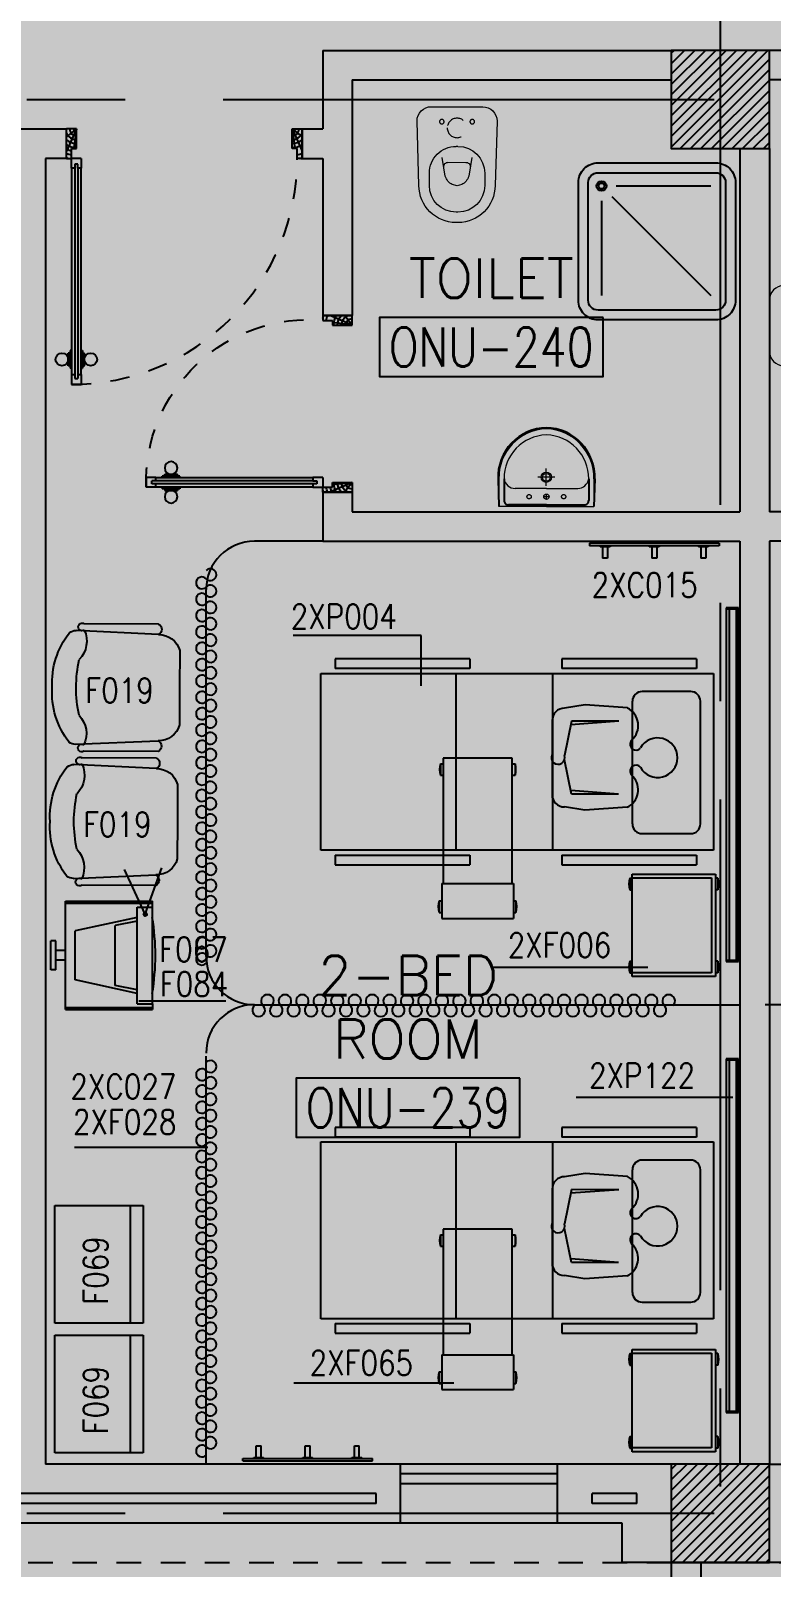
# Model space of a CAD drawing. Extents: x 88852.7 to 88945.7, y 39921.6 to 40001.1.
# Drawn here: x 88864.46 to 88868.23, y 39928.2 to 39936.03 of the extents above; entities that cross this region are included whole.
import ezdxf
from ezdxf.enums import TextEntityAlignment as Align

# ---------------------------------------------------------------- set-up
doc = ezdxf.new("R2010")
doc.units = 0
doc.header["$MEASUREMENT"] = 0
for name, pattern in [('CENTERX2', [4, 2.5, -0.5, 0.5, -0.5]), ('DASHED', [0.75, 0.5, -0.25]), ('HIDDEN', [0.375, 0.25, -0.125]), ('HIDDEN2', [0.1875, 0.125, -0.0625])]:
    doc.linetypes.add(name, pattern=pattern)
doc.layers.get('0').update_dxf_attribs({"linetype": 'CONTINUOUS'})
for name, color, linetype in [('A-TEXT', 7, 'CONTINUOUS'), ('AXES', 11, 'CENTERX2'), ('COL', 2, 'CONTINUOUS'), ('DOOR', 7, 'CONTINUOUS'), ('FIX', 3, 'CONTINUOUS'), ('HAT', 8, 'CONTINUOUS'), ('HIDDEN', 9, 'HIDDEN2'), ('INSUL', 4, 'CONTINUOUS'), ('MEDICAL', 4, 'CONTINUOUS'), ('NON-MEDICAL', 4, 'CONTINUOUS'), ('RM-BOX', 4, 'CONTINUOUS'), ('RM-NAME', 2, 'CONTINUOUS'), ('RM-NO', 2, 'CONTINUOUS'), ('WALL', 4, 'CONTINUOUS'), ('WIN', 3, 'CONTINUOUS')]:
    doc.layers.add(name, color=color, linetype=linetype)
doc.styles.add('ROMANS', font='ROMANS.shx', dxfattribs={"width": 0.6})
doc.dimstyles.new('DIM-OUT', dxfattribs={"dimscale": 0, "dimtxt": 0.24, "dimasz": 0.08, "dimexe": 0.02, "dimexo": 0.02, "dimgap": 0.05, "dimtad": 1, "dimdec": 0, "dimlfac": 1000, "dimzin": 0, "dimdsep": 46, "dimtxsty": 'ROMANS', "dimblk1": 'ARCHTICK', "dimblk2": 'ARCHTICK', "dimsah": 1, "dimcen": 0.01, "dimdle": 0.08, "dimclrd": 4, "dimclre": 4, "dimclrt": 2, "dimadec": 0, "dimazin": 0, "dimtp": 2, "dimtm": 2, "dimtfac": 0.114286, "dimtdec": 0, "dimtix": 1, "dimtmove": 2, "dimatfit": 3, "dimldrblk": 'ARCHTICK', "dimfxl": 0, "dimtolj": 1, "dimtzin": 0, "dimarcsym": 0})

# ---------------------------------------------------------------- blocks, each defined once
blk = doc.blocks.new('DOOR100')
at = {"layer": 'DOOR', "color": 0, "linetype": 'ByBlock'}
for p, q in [((-76.1, 1251.1), (-76.1, 1301.1)), ((-76.1, 1301.1), (-26.1, 1301.1)), ((-26.1, 1301.1), (-76.1, 1301.1)), ((-59.1, 1251.1), (-59.1, 1271.1)), ((-43.1, 1271.1), (-59.1, 1271.1)), ((-43.1, 1251.1), (-43.1, 1271.1)), ((-26.1, 1251.1), (-26.1, 1301.1)), ((-92.3, 1206.1), (-92.3, 1141.3)), ((-83.3, 1206.1), (-92.3, 1206.1)), ((-83.3, 1128.7), (-83.3, 1218.7)), ((-76.1, 1218.7), (-83.3, 1218.7)), ((-83.3, 1206.1), (-83.3, 1141.3)), ((-59.1, 1251.1), (-76.1, 1251.1)), ((-26.1, 1251.1), (-43.1, 1251.1)), ((-26.1, 1218.7), (-18.9, 1218.7)), ((-18.9, 1128.7), (-18.9, 1218.7)), ((-18.9, 1206.1), (-18.9, 1141.3)), ((-18.9, 1206.1), (-9.9, 1206.1)), ((-9.9, 1206.1), (-9.9, 1141.3)), ((-83.3, 1141.3), (-92.3, 1141.3)), ((-76.1, 1128.7), (-83.3, 1128.7)), ((-26.1, 1128.7), (-18.9, 1128.7)), ((-18.9, 1141.3), (-9.9, 1141.3)), ((-76.1, 200), (-59.1, 200)), ((-76.1, 150), (-76.1, 200)), ((-59.1, 200), (-59.1, 180)), ((-59.1, 180), (-43.1, 180)), ((-43.1, 200), (-26.1, 200)), ((-43.1, 180), (-43.1, 200)), ((-26.1, 200), (-26.1, 150)), ((-1201.1, 0), (-1201.1, 150)), ((-1201.1, 150), (-1176.1, 150)), ((-1201.1, 150), (-1201.1, 0)), ((-1176.1, 150), (-1176.1, 100)), ((-1176.1, 100), (-1151.1, 100)), ((-1151.1, 100), (-1151.1, 0)), ((-76.1, 150), (-26.1, 150)), ((-51.1, 100), (-51.1, 0)), ((-26.1, 100), (-51.1, 100)), ((-1.1, 150), (-26.1, 150)), ((-26.1, 150), (-26.1, 100)), ((-1.1, 150), (-1.1, 0)), ((-1151.1, 0), (-1201.1, 0)), ((-51.1, 0), (-1.1, 0))]:
    blk.add_line(p, q, dxfattribs=at)
at = {"layer": 'DOOR', "linetype": 'ByBlock'}
for p, q in [((-76.1, 1251.1), (-76.1, 200)), ((-59.1, 200), (-59.1, 1251.1)), ((-43.1, 200), (-43.1, 1251.1)), ((-26.1, 200), (-26.1, 1251.1))]:
    blk.add_line(p, q, dxfattribs=at)
at = {"layer": 'DOOR', "color": 9, "linetype": 'ByBlock'}
for p, q in [((-1151.1, 0), (-1201.1, 113.7)), ((-1151.1, 0), (-1164.4, 100)), ((-51.1, 0), (-1.1, 113.7)), ((-51.1, 0), (-37.7, 100)), ((-1151.1, 0), (-1201.1, 40.1)), ((-51.1, 0), (-1.1, 40.1))]:
    blk.add_line(p, q, dxfattribs=at)
at = {"layer": 'DOOR', "color": 0, "linetype": 'ByBlock'}
for centre in [(-124.6, 1173.7), (22.5, 1173.7)]:
    blk.add_circle(centre, 32.4, dxfattribs=at)
at = {"layer": 'DOOR', "linetype": 'HIDDEN', "ltscale": 0.5}
blk.add_arc((-26.8, 151.9), 1149.2, 89.96096, 180.09315, dxfattribs=at)
at = {"layer": 'DOOR', "color": 9, "linetype": 'ByBlock'}
for centre, radius, start, end in [((-1151.1, 0), 154.4, 103.71423, 108.89471), ((-1151.1, 0), 134.4, 100.71998, 111.84015), ((-1151.1, 0), 94.4, 90, 121.98181), ((-51.1, 0), 94.4, 58.01819, 90), ((-51.1, 0), 134.4, 68.15985, 79.28002), ((-51.1, 0), 114.4, 64.08384, 77.37743), ((-51.1, 0), 154.4, 71.10529, 76.28577), ((-1151.1, 0), 74.4, 90, 132.22357), ((-1151.1, 0), 54.4, 90, 156.79262), ((-1151.1, 0), 34.4, 90, 180), ((-1151.1, 0), 14.4, 90, 180), ((-51.1, 0), 74.4, 47.77643, 90), ((-51.1, 0), 54.4, 23.20738, 90), ((-51.1, 0), 34.4, 0, 90), ((-51.1, 0), 14.4, 0, 90)]:
    blk.add_arc(centre, radius, start, end, dxfattribs=at)
blk = doc.blocks.new('SHR1')
at = {"layer": 'FIX'}
for p, q in [((-195.7, 195.7), (-700, 700)), ((-142.7, 217.7), (-142.7, 700)), ((-217.7, 142.7), (-700, 142.7))]:
    blk.add_line(p, q, dxfattribs=at)
for points in [[(-825, 125), (-825, 725, -0.414214), (-725, 825), (-125, 825, -0.414214), (-25, 725), (-25, 125, -0.414214), (-125, 25), (-725, 25, -0.414214)], [(-775, 125), (-775, 725, -0.414214), (-725, 775), (-125, 775, -0.414214), (-75, 725), (-75, 125, -0.414214), (-125, 75), (-725, 75, -0.414214)]]:
    blk.add_lwpolyline(points, format="xyb", close=True, dxfattribs=at)
for radius in [25, 15]:
    blk.add_circle((-142.7, 142.7), radius, dxfattribs=at)
blk = doc.blocks.new('WC1')
at = {"layer": 'FIX', "lineweight": 20}
for p, q in [((-210, 203.8), (-538, 193.8)), ((-475, 140.8), (-538, 140.8)), ((-137, 0), (-137, 130.8)), ((-727, 4.8), (-727, -4.8)), ((-674, 4.8), (-674, -4.8)), ((-533.7, 24.2), (-539.5, 0)), ((-539.5, 0), (-533.7, -24.2)), ((-394.8, 75.7), (-490.4, 60.1)), ((-339, 4.8), (-339, -4.8)), ((-137, -130.8), (-137, 0)), ((-490.4, -60.1), (-394.8, -75.7)), ((-538, -140.8), (-475, -140.8)), ((-538, -193.8), (-210, -203.8)), ((-213.2, -203.8), (-210, -203.8))]:
    blk.add_line(p, q, dxfattribs=at)
at = {"layer": 'FIX', "linetype": 'Continuous', "lineweight": 20}
blk.add_line((-420.1, -47.3), (-420.4, 44.6), dxfattribs=at)
at = {"layer": 'FIX', "linetype": 'HIDDEN', "lineweight": 20, "ltscale": 0.05}
for centre in [(-213.2, 77.5), (-213.2, -77.5)]:
    blk.add_circle(centre, 11.6, dxfattribs=at)
at = {"layer": 'FIX', "linetype": 'HIDDEN2', "lineweight": 20, "ltscale": 0.3}
blk.add_circle((-245, 0), 49.8, dxfattribs=at)
at = {"layer": 'FIX', "lineweight": 20}
for centre, radius, start, end in [((-538, 4.8), 189, 90, 180), ((-210, 130.8), 73, 360, 90), ((-538, 4.8), 136, 90, 180), ((-475, 4.8), 136, 360, 90), ((-473, -6.9), 68.2, 128.92417, 152.84682), ((-464.4, -17.6), 82, 108.49595, 128.92417), ((-538, -4.8), 189, 180, 270), ((-538, -4.8), 136, 180, 270), ((-473, 6.9), 68.2, 207.15318, 231.07583), ((-464.4, 17.6), 82, 231.07583, 251.50405), ((-475, -4.8), 136, 270, 0), ((-210, -130.8), 73, 270, 0)]:
    blk.add_arc(centre, radius, start, end, dxfattribs=at)
at = {"layer": 'FIX', "linetype": 'Continuous', "lineweight": 20}
for centre, start, end in [((-442.7, 45.5), 357.66621, 91.61215), ((-442.4, -45.6), 268.38785, 2.33379)]:
    blk.add_arc(centre, 22.3, start, end, dxfattribs=at)
blk = doc.blocks.new('LAV1')
at = {"layer": 'FIX', "linetype": 'DASHED', "lineweight": 20, "ltscale": 0.05}
for p, q in [((-0.5, 170), (-0.5, 270)), ((-0.5, 170), (-0.5, 270)), ((49.5, 220), (-50.5, 220))]:
    blk.add_line(p, q, dxfattribs=at)
at = {"layer": 'FIX', "linetype": 'ByBlock', "ltscale": 0.3}
for p, q in [((-280, 210), (-275, 50)), ((-245, 210), (-245, 85)), ((245, 210), (245, 85)), ((280, 210), (275, 50)), ((0, 60), (-220.2, 60)), ((0, 60), (220.2, 60))]:
    blk.add_line(p, q, dxfattribs=at)
at = {"layer": 'FIX', "linetype": 'Continuous', "lineweight": 20}
for p, q in [((-275, 210), (-275, 50)), ((275, 210), (275, 50)), ((0, 155), (-181.4, 155)), ((0, 155), (181.4, 155)), ((0, 50), (-275, 50)), ((0, 50), (-252.5, 50)), ((0, 50), (275, 50)), ((0, 50), (252.5, 50))]:
    blk.add_line(p, q, dxfattribs=at)
at = {"layer": 'FIX', "lineweight": 20}
for p, q in [((15.6, 107.5), (-15.5, 107.5)), ((0, 92), (0, 123))]:
    blk.add_line(p, q, dxfattribs=at)
for centre, radius in [((-0.5, 220), 29.5), ((-0.5, 220), 22.5), ((0, 107.5), 15.5)]:
    blk.add_circle(centre, radius, dxfattribs=at)
at = {"layer": 'FIX', "linetype": 'HIDDEN', "lineweight": 20, "ltscale": 0.05}
for centre in [(-100, 107.5), (100, 107.5)]:
    blk.add_circle(centre, 12.4, dxfattribs=at)
at = {"layer": 'FIX', "linetype": 'ByBlock', "ltscale": 0.3}
for centre, radius, start, end in [((6.9, 220), 287, 91.37765, 182.00641), ((-6.9, 220), 287, 357.99359, 88.62235), ((-220.1, 84.9), 24.9, 179.70214, 269.94861), ((220.1, 84.9), 24.9, 270.05139, 0.29786)]:
    blk.add_arc(centre, radius, start, end, dxfattribs=at)
at = {"layer": 'FIX', "linetype": 'Continuous', "lineweight": 20}
for centre, radius, start, end in [((8.4, 216.7), 283.4, 91.6988, 181.35097), ((7.6, 212.5), 252.7, 91.73281, 180.48842), ((-8.4, 216.7), 283.4, 358.64903, 88.3012), ((-7.6, 212.5), 252.7, 359.51158, 88.26719), ((-179.2, 221.8), 66.9, 190.20056, 268.07863), ((179.2, 221.8), 66.9, 271.92137, 349.79944)]:
    blk.add_arc(centre, radius, start, end, dxfattribs=at)
blk = doc.blocks.new('RM1')
at = {"layer": 'RM-BOX'}
blk.add_lwpolyline([(569.9, -200), (-569.9, -200), (-569.9, -500), (569.9, -500)], close=True, dxfattribs=at)
at = {"layer": 'RM-NAME', "style": 'ROMANS'}
for tag, p in [('ROOMNAME1', (0, 323.8)), ('ROOMNAME2', (0, 0))]:
    blk.add_attdef(tag, text='', height=200, dxfattribs=at).set_placement(p, align=Align.MIDDLE)
at = {"layer": 'RM-NO', "style": 'ROMANS', "width": 0.8}
blk.add_attdef('ROOMNO', text='', height=200, dxfattribs=at).set_placement((0, -350), align=Align.MIDDLE)
blk = doc.blocks.new('DOOR90')
at = {"layer": 'DOOR', "linetype": 'ByBlock'}
for p, q in [((0, 0), (-150, 0)), ((-200, -25), (-1000, -25)), ((-200, -42), (-1000, -42)), ((-200, -58), (-1000, -58)), ((-1000, -75), (-200, -75))]:
    blk.add_line(p, q, dxfattribs=at)
at = {"layer": 'DOOR', "color": 0, "linetype": 'ByBlock'}
for p, q in [((-150, 0), (-150, -25)), ((-150, 0), (0, 0)), ((0, -50), (0, 0)), ((-1050, -25), (-1050, -75)), ((-1050, -75), (-1050, -25)), ((-1000, -25), (-1050, -25)), ((-1000, -75), (-1050, -75)), ((-1020, -42), (-1020, -58)), ((-1000, -42), (-1020, -42)), ((-1000, -58), (-1020, -58)), ((-1000, -25), (-1000, -42)), ((-1000, -58), (-1000, -75)), ((-967.6, -25), (-967.6, -17.8)), ((-877.6, -17.8), (-967.6, -17.8)), ((-967.6, -75), (-967.6, -82.2)), ((-955, -17.8), (-955, -8.8)), ((-955, -8.8), (-890.2, -8.8)), ((-955, -17.8), (-890.2, -17.8)), ((-890.2, -17.8), (-890.2, -8.8)), ((-877.6, -25), (-877.6, -17.8)), ((-877.6, -75), (-877.6, -82.2)), ((-200, -42), (-200, -25)), ((-200, -25), (-150, -25)), ((-180, -42), (-200, -42)), ((-200, -75), (-200, -58)), ((-200, -58), (-180, -58)), ((-150, -75), (-200, -75)), ((-180, -58), (-180, -42)), ((-150, -75), (-150, -25)), ((-150, -25), (-100, -25)), ((-100, -25), (-100, -50)), ((-100, -50), (0, -50)), ((-877.6, -82.2), (-967.6, -82.2)), ((-955, -82.2), (-955, -91.2)), ((-955, -82.2), (-890.2, -82.2)), ((-955, -91.2), (-890.2, -91.2)), ((-890.2, -82.2), (-890.2, -91.2)), ((-100, -850), (0, -850)), ((-100, -875), (-100, -850)), ((0, -850), (0, -900)), ((-150, -900), (-150, -875)), ((-150, -875), (-100, -875)), ((0, -900), (-150, -900)), ((-150, -900), (0, -900))]:
    blk.add_line(p, q, dxfattribs=at)
at = {"layer": 'DOOR', "color": 9, "linetype": 'ByBlock'}
for p, q in [((0, -50), (-113.7, 0)), ((0, -50), (-40.1, 0)), ((0, -50), (-100, -36.6)), ((0, -850), (-113.7, -900)), ((0, -850), (-100, -863.4)), ((0, -850), (-40.1, -900))]:
    blk.add_line(p, q, dxfattribs=at)
at = {"layer": 'DOOR', "color": 0, "linetype": 'ByBlock'}
for centre in [(-922.6, 23.5), (-922.6, -123.5)]:
    blk.add_circle(centre, 32.4, dxfattribs=at)
at = {"layer": 'DOOR', "color": 9, "linetype": 'ByBlock'}
for centre, radius, start, end in [((0, -50), 74.4, 137.77643, 180), ((0, -50), 54.4, 113.20738, 180), ((0, -50), 154.4, 161.10529, 166.28577), ((0, -50), 134.4, 158.15985, 169.28002), ((0, -50), 114.4, 154.08384, 167.37743), ((0, -50), 94.4, 148.01819, 180), ((0, -50), 34.4, 90, 180), ((0, -50), 14.4, 90, 180), ((0, -850), 94.4, 180, 211.98181), ((0, -850), 74.4, 180, 222.22357), ((0, -850), 54.4, 180, 246.79262), ((0, -850), 34.4, 180, 270), ((0, -850), 14.4, 180, 270), ((0, -850), 154.4, 193.71423, 198.89471), ((0, -850), 134.4, 190.71998, 201.84015)]:
    blk.add_arc(centre, radius, start, end, dxfattribs=at)
at = {"layer": 'DOOR', "linetype": 'HIDDEN', "ltscale": 0.5}
blk.add_arc((-222.2, -50), 828.2, 178.27012, 275.00304, dxfattribs=at)
blk = doc.blocks.new('COL50')
at = {"layer": 'COL'}
blk.add_lwpolyline([(-250, 250), (-250, -250), (250, -250), (250, 250)], close=True, dxfattribs=at)
blk = doc.blocks.new('*X548')
at = {"color": 0}
for p, q in [((73379.2, 125457.6), (73871.3, 125949.7)), ((73379.2, 125510.7), (73818.3, 125949.7)), ((73379.2, 125563.7), (73765.3, 125949.7)), ((73379.2, 125616.7), (73712.2, 125949.7)), ((73379.2, 125669.8), (73659.2, 125949.7)), ((73379.2, 125722.8), (73606.2, 125949.7)), ((73379.2, 125775.8), (73553.1, 125949.7)), ((73379.2, 125828.9), (73500.1, 125949.7)), ((73379.2, 125881.9), (73447.1, 125949.7)), ((73379.2, 125934.9), (73394, 125949.7)), ((73424.4, 125449.7), (73879.2, 125904.6)), ((73477.4, 125449.7), (73879.2, 125851.6)), ((73530.4, 125449.7), (73879.2, 125798.5)), ((73583.5, 125449.7), (73879.2, 125745.5)), ((73636.5, 125449.7), (73879.2, 125692.5)), ((73689.5, 125449.7), (73879.2, 125639.4)), ((73742.6, 125449.7), (73879.2, 125586.4)), ((73795.6, 125449.7), (73879.2, 125533.4)), ((73848.6, 125449.7), (73879.2, 125480.3))]:
    blk.add_line(p, q, dxfattribs=at)
blk = doc.blocks.new('*X549')
at = {"color": 0}
for p, q in [((73379.2, 118298.2), (73830.8, 118749.7)), ((73379.2, 118351.2), (73777.7, 118749.7)), ((73379.2, 118404.2), (73724.7, 118749.7)), ((73379.2, 118457.3), (73671.7, 118749.7)), ((73379.2, 118510.3), (73618.6, 118749.7)), ((73379.2, 118563.3), (73565.6, 118749.7)), ((73379.2, 118616.4), (73512.6, 118749.7)), ((73379.2, 118669.4), (73459.5, 118749.7)), ((73379.2, 118722.4), (73406.5, 118749.7)), ((73383.8, 118249.7), (73879.2, 118745.1)), ((73436.8, 118249.7), (73879.2, 118692.1)), ((73489.9, 118249.7), (73879.2, 118639.1)), ((73542.9, 118249.7), (73879.2, 118586)), ((73595.9, 118249.7), (73879.2, 118533)), ((73649, 118249.7), (73879.2, 118480)), ((73702, 118249.7), (73879.2, 118426.9)), ((73755, 118249.7), (73879.2, 118373.9)), ((73808.1, 118249.7), (73879.2, 118320.9)), ((73861.1, 118249.7), (73879.2, 118267.9))]:
    blk.add_line(p, q, dxfattribs=at)

msp = doc.modelspace()

# ---------------------------------------------------------------- linework, layer by layer
at = {"layer": 'AXES'}
for p, q in [((88867.9703, 39921.6153), (88867.9703, 40000.4279)), ((88853.4386, 39935.6796), (88876.9703, 39935.6796)), ((88853.4386, 39928.4796), (88876.9703, 39928.4796))]:
    msp.add_line(p, q, dxfattribs=at)
at = {"layer": 'HIDDEN'}
msp.add_line((88861.0703, 39928.2296), (88892.8703, 39928.2296), dxfattribs=at)
at = {"layer": 'INSUL'}
for p, q in [((88866.2168, 39928.5796), (88862.5414, 39928.5796)), ((88866.2168, 39928.5296), (88866.2168, 39928.5796)), ((88867.5448, 39928.5796), (88867.3168, 39928.5796)), ((88867.3168, 39928.5296), (88867.3168, 39928.5796)), ((88867.5448, 39928.5296), (88867.5448, 39928.5796)), ((88866.2168, 39928.5296), (88862.5414, 39928.5296)), ((88867.5448, 39928.5296), (88867.3168, 39928.5296))]:
    msp.add_line(p, q, dxfattribs=at)
at = {"layer": 'MEDICAL'}
for p, q in [((88865.9453, 39933.4296), (88865.5972, 39933.4296)), ((88865.3511, 39931.3156), (88865.3511, 39933.1835)), ((88868.0006, 39933.0906), (88868.0006, 39931.2902)), ((88868.0636, 39933.0906), (88868.0006, 39933.0906)), ((88868.0636, 39931.2902), (88868.0636, 39933.0906)), ((88868.0636, 39933.0844), (88868.0006, 39933.0844)), ((88868.0152, 39933.0844), (88868.0152, 39931.2964)), ((88868.0521, 39931.2964), (88868.0521, 39933.0844)), ((88866.6936, 39932.8309), (88866.0078, 39932.8309)), ((88866.0078, 39932.8309), (88866.0078, 39932.7817)), ((88866.6936, 39932.7817), (88866.0078, 39932.7817)), ((88866.6936, 39932.8309), (88866.6936, 39932.7817)), ((88867.8494, 39932.8309), (88867.1636, 39932.8309)), ((88867.1636, 39932.8309), (88867.1636, 39932.7817)), ((88867.8494, 39932.7817), (88867.1636, 39932.7817)), ((88867.8494, 39932.8309), (88867.8494, 39932.7817)), ((88865.9354, 39931.8567), (88865.9354, 39932.7567)), ((88865.9354, 39932.7567), (88867.9354, 39932.7567)), ((88866.6228, 39932.7567), (88866.6228, 39931.8567)), ((88867.1149, 39932.7567), (88867.1149, 39931.8567)), ((88867.9354, 39932.7567), (88867.9354, 39931.8567)), ((88867.8192, 39932.6644), (88867.5718, 39932.6644)), ((88867.5226, 39931.9898), (88867.5226, 39932.6151)), ((88867.8684, 39931.9898), (88867.8684, 39932.6151)), ((88866.5582, 39932.3257), (88866.5582, 39931.6859)), ((88866.91, 39932.3257), (88866.5582, 39932.3257)), ((88866.91, 39931.6859), (88866.91, 39932.3257)), ((88866.5453, 39932.2969), (88866.5582, 39932.2969)), ((88866.5453, 39932.2969), (88866.5453, 39932.2378)), ((88866.5453, 39932.2378), (88866.5582, 39932.2378)), ((88866.91, 39932.2969), (88866.9244, 39932.2969)), ((88866.91, 39932.2378), (88866.9244, 39932.2378)), ((88866.9244, 39932.2969), (88866.9244, 39932.2378)), ((88867.5718, 39931.9406), (88867.8192, 39931.9406)), ((88867.9354, 39931.8567), (88865.9354, 39931.8567)), ((88865.0409, 39931.5299), (88864.9361, 39931.7586)), ((88865.0409, 39931.5299), (88865.1257, 39931.7667)), ((88866.0078, 39931.8317), (88866.0078, 39931.7825)), ((88866.0078, 39931.8317), (88866.6936, 39931.8317)), ((88866.0078, 39931.7825), (88866.6936, 39931.7825)), ((88866.6936, 39931.8317), (88866.6936, 39931.7825)), ((88867.1636, 39931.8317), (88867.1636, 39931.7825)), ((88867.1636, 39931.8317), (88867.8494, 39931.8317)), ((88867.1636, 39931.7825), (88867.8494, 39931.7825)), ((88867.8494, 39931.8317), (88867.8494, 39931.7825)), ((88866.552, 39931.6859), (88866.552, 39931.5088)), ((88866.552, 39931.6859), (88866.9162, 39931.6859)), ((88866.9162, 39931.6859), (88866.9162, 39931.5088)), ((88867.5098, 39931.7134), (88867.5098, 39931.6544)), ((88867.5098, 39931.7134), (88867.5219, 39931.7134)), ((88867.5219, 39931.7345), (88867.9452, 39931.7345)), ((88867.5219, 39931.2128), (88867.5219, 39931.7345)), ((88867.5219, 39931.7148), (88867.9255, 39931.7148)), ((88867.9255, 39931.7148), (88867.9255, 39931.2325)), ((88867.9452, 39931.7345), (88867.9452, 39931.2128)), ((88867.9573, 39931.7134), (88867.9452, 39931.7134)), ((88867.9573, 39931.7134), (88867.9573, 39931.6544)), ((88867.5098, 39931.6544), (88867.5219, 39931.6544)), ((88867.9573, 39931.6544), (88867.9452, 39931.6544)), ((88864.6342, 39931.0448), (88864.6342, 39931.596)), ((88864.6342, 39931.596), (88865.0772, 39931.596)), ((88864.6342, 39931.5861), (88865.0772, 39931.5861)), ((88864.9998, 39931.5665), (88865.0772, 39931.5665)), ((88864.9998, 39931.0743), (88864.9998, 39931.5665)), ((88865.0772, 39931.5665), (88865.0772, 39931.596)), ((88865.0772, 39931.0743), (88865.0772, 39931.5665)), ((88866.5378, 39931.5988), (88866.552, 39931.5988)), ((88866.5378, 39931.5988), (88866.5378, 39931.5398)), ((88866.5378, 39931.5398), (88866.552, 39931.5398)), ((88866.9162, 39931.5988), (88866.9281, 39931.5988)), ((88866.9162, 39931.5398), (88866.9281, 39931.5398)), ((88866.9281, 39931.5988), (88866.9281, 39931.5398)), ((88864.9998, 39931.5138), (88864.6835, 39931.4452)), ((88864.9998, 39931.4951), (88864.8873, 39931.4731)), ((88864.8873, 39931.1677), (88864.8873, 39931.4731)), ((88866.552, 39931.5088), (88866.9162, 39931.5088)), ((88864.5606, 39931.2466), (88864.5606, 39931.3942)), ((88864.585, 39931.3942), (88864.5606, 39931.3942)), ((88864.585, 39931.2466), (88864.585, 39931.3942)), ((88864.6835, 39931.1956), (88864.6835, 39931.4452)), ((88864.6342, 39931.345), (88864.585, 39931.345)), ((88864.6342, 39931.2958), (88864.585, 39931.2958)), ((88867.5098, 39931.2907), (88867.5098, 39931.2316)), ((88867.5098, 39931.2907), (88867.5219, 39931.2907)), ((88867.9573, 39931.2907), (88867.9452, 39931.2907)), ((88867.9573, 39931.2907), (88867.9573, 39931.2316)), ((88868.0006, 39931.2964), (88868.0636, 39931.2964)), ((88868.0006, 39931.2902), (88868.0636, 39931.2902)), ((88864.585, 39931.2466), (88864.5606, 39931.2466)), ((88867.5098, 39931.2316), (88867.5219, 39931.2316)), ((88867.9255, 39931.2325), (88867.5219, 39931.2325)), ((88867.9452, 39931.2128), (88867.5219, 39931.2128)), ((88867.9573, 39931.2316), (88867.9452, 39931.2316)), ((88864.9998, 39931.127), (88864.6835, 39931.1956)), ((88864.9998, 39931.1457), (88864.8873, 39931.1677)), ((88864.6342, 39931.0546), (88865.0772, 39931.0546)), ((88864.9998, 39931.0743), (88865.0772, 39931.0743)), ((88865.0772, 39931.0743), (88865.0772, 39931.0448)), ((88865.5972, 39931.0695), (88868.0703, 39931.0695)), ((88870.4727, 39931.0696), (88868.1992, 39931.0696)), ((88864.6342, 39931.0448), (88865.0772, 39931.0448)), ((88865.3511, 39928.7298), (88865.3511, 39930.8082)), ((88868.0636, 39930.7934), (88868.0006, 39930.7934)), ((88868.0006, 39930.7934), (88868.0006, 39928.993)), ((88868.0636, 39930.7872), (88868.0006, 39930.7872)), ((88868.0152, 39930.7872), (88868.0152, 39928.9992)), ((88868.0521, 39928.9992), (88868.0521, 39930.7872)), ((88868.0636, 39928.993), (88868.0636, 39930.7934)), ((88866.6936, 39930.4448), (88866.0078, 39930.4448)), ((88866.0078, 39930.4448), (88866.0078, 39930.3955)), ((88866.6936, 39930.4448), (88866.6936, 39930.3955)), ((88867.8494, 39930.4448), (88867.1636, 39930.4448)), ((88867.1636, 39930.4448), (88867.1636, 39930.3955)), ((88867.8494, 39930.4448), (88867.8494, 39930.3955)), ((88865.9354, 39929.4705), (88865.9354, 39930.3705)), ((88865.9354, 39930.3705), (88867.9354, 39930.3705)), ((88866.6936, 39930.3955), (88866.0078, 39930.3955)), ((88866.6228, 39930.3705), (88866.6228, 39929.4705)), ((88867.1149, 39930.3705), (88867.1149, 39929.4705)), ((88867.8494, 39930.3955), (88867.1636, 39930.3955)), ((88867.9354, 39930.3705), (88867.9354, 39929.4705)), ((88867.8192, 39930.2782), (88867.5718, 39930.2782)), ((88867.5226, 39929.6037), (88867.5226, 39930.229)), ((88867.8684, 39929.6037), (88867.8684, 39930.229)), ((88866.5453, 39929.8981), (88866.5582, 39929.8981)), ((88866.5453, 39929.8981), (88866.5453, 39929.839)), ((88866.5582, 39929.9269), (88866.5582, 39929.2871)), ((88866.91, 39929.9269), (88866.5582, 39929.9269)), ((88866.91, 39929.2871), (88866.91, 39929.9269)), ((88866.91, 39929.8981), (88866.9244, 39929.8981)), ((88866.9244, 39929.8981), (88866.9244, 39929.839)), ((88866.5453, 39929.839), (88866.5582, 39929.839)), ((88866.91, 39929.839), (88866.9244, 39929.839)), ((88867.5718, 39929.5545), (88867.8192, 39929.5545)), ((88867.9354, 39929.4705), (88865.9354, 39929.4705)), ((88866.0078, 39929.4455), (88866.0078, 39929.3963)), ((88866.0078, 39929.4455), (88866.6936, 39929.4455)), ((88866.6936, 39929.4455), (88866.6936, 39929.3963)), ((88867.1636, 39929.4455), (88867.1636, 39929.3963)), ((88867.1636, 39929.4455), (88867.8494, 39929.4455)), ((88867.8494, 39929.4455), (88867.8494, 39929.3963)), ((88866.0078, 39929.3963), (88866.6936, 39929.3963)), ((88867.1636, 39929.3963), (88867.8494, 39929.3963)), ((88866.552, 39929.2871), (88866.552, 39929.11)), ((88866.552, 39929.2871), (88866.9162, 39929.2871)), ((88866.9162, 39929.2871), (88866.9162, 39929.11)), ((88867.5098, 39929.293), (88867.5098, 39929.2339)), ((88867.5098, 39929.293), (88867.5219, 39929.293)), ((88867.5219, 39928.7924), (88867.5219, 39929.314)), ((88867.5219, 39929.314), (88867.9452, 39929.314)), ((88867.5219, 39929.2943), (88867.9255, 39929.2943)), ((88867.9255, 39929.2943), (88867.9255, 39928.8121)), ((88867.9452, 39929.314), (88867.9452, 39928.7924)), ((88867.9573, 39929.293), (88867.9452, 39929.293)), ((88867.9573, 39929.293), (88867.9573, 39929.2339)), ((88866.5378, 39929.2), (88866.552, 39929.2)), ((88866.5378, 39929.2), (88866.5378, 39929.141)), ((88866.9162, 39929.2), (88866.9281, 39929.2)), ((88866.9281, 39929.2), (88866.9281, 39929.141)), ((88867.5098, 39929.2339), (88867.5219, 39929.2339)), ((88867.9573, 39929.2339), (88867.9452, 39929.2339)), ((88866.5378, 39929.141), (88866.552, 39929.141)), ((88866.552, 39929.11), (88866.9162, 39929.11)), ((88866.9162, 39929.141), (88866.9281, 39929.141)), ((88868.0006, 39928.9992), (88868.0636, 39928.9992)), ((88868.0006, 39928.993), (88868.0636, 39928.993)), ((88867.5098, 39928.8703), (88867.5098, 39928.8112)), ((88867.5098, 39928.8703), (88867.5219, 39928.8703)), ((88867.9573, 39928.8703), (88867.9452, 39928.8703)), ((88867.9573, 39928.8703), (88867.9573, 39928.8112)), ((88867.5098, 39928.8112), (88867.5219, 39928.8112)), ((88867.9255, 39928.8121), (88867.5219, 39928.8121)), ((88867.9452, 39928.7924), (88867.5219, 39928.7924)), ((88867.9573, 39928.8112), (88867.9452, 39928.8112))]:
    msp.add_line(p, q, dxfattribs=at)
at = {"layer": 'MEDICAL', "const_width": 0.000738}
for points in [[(88864.9361, 39931.7357, 1), (88864.9361, 39931.7364, 1)], [(88865.1257, 39931.7442, 1), (88865.1257, 39931.7449, 1)]]:
    msp.add_lwpolyline(points, format="xyb", close=True, dxfattribs=at)
at = {"layer": 'MEDICAL'}
for radius in [0.00868, 0.00533]:
    msp.add_circle((88865.0413, 39931.5295), radius, dxfattribs=at)
for centre, radius, start, end in [((88865.5972, 39933.1835), 0.2461, 90, 180), ((88867.5718, 39932.6151), 0.0492, 90, 180), ((88867.8192, 39932.6151), 0.0492, 0, 90), ((88866.6314, 39932.2674), 0.091, 161.07536, 198.92464), ((88866.8383, 39932.2674), 0.091, 341.07536, 18.92464), ((88867.5718, 39931.9898), 0.0492, 180, 270), ((88867.8192, 39931.9898), 0.0492, 270, 0), ((88867.5959, 39931.6839), 0.091, 161.07536, 198.92464), ((88867.8712, 39931.6839), 0.091, 341.07536, 18.92464), ((88866.6239, 39931.5693), 0.091, 161.07536, 198.92464), ((88866.842, 39931.5693), 0.091, 341.07536, 18.92464), ((88863.9072, 39931.3204), 1.1858, 350.61528, 9.38472), ((88865.5972, 39931.3156), 0.2461, 180, 270), ((88867.5959, 39931.2612), 0.091, 161.07536, 198.92464), ((88867.8712, 39931.2612), 0.091, 341.07536, 18.92464), ((88865.5972, 39930.8235), 0.2461, 90, 180), ((88867.5718, 39930.229), 0.0492, 90, 180), ((88867.8192, 39930.229), 0.0492, 0, 90), ((88866.6314, 39929.8685), 0.091, 161.07536, 198.92464), ((88866.8383, 39929.8685), 0.091, 341.07536, 18.92464), ((88867.5718, 39929.6037), 0.0492, 180, 270), ((88867.8192, 39929.6037), 0.0492, 270, 0), ((88867.5959, 39929.2635), 0.091, 161.07536, 198.92464), ((88867.8712, 39929.2635), 0.091, 341.07536, 18.92464), ((88866.6239, 39929.1705), 0.091, 161.07536, 198.92464), ((88866.842, 39929.1705), 0.091, 341.07536, 18.92464), ((88867.5959, 39928.8407), 0.091, 161.07536, 198.92464), ((88867.8712, 39928.8407), 0.091, 341.07536, 18.92464)]:
    msp.add_arc(centre, radius, start, end, dxfattribs=at)
at = {"layer": 'MEDICAL', "color": 15}
for centre, radius, start, end in [((88865.3299, 39933.2178), 0.0302, 43.56836, 316.43164), ((88865.3737, 39933.2595), 0.0302, 223.56836, 136.43164), ((88865.3737, 39933.1762), 0.0302, 223.56836, 136.43164), ((88865.3299, 39933.1345), 0.0302, 43.56836, 316.43164), ((88865.3737, 39933.0928), 0.0302, 223.56836, 136.43164), ((88865.3299, 39933.0512), 0.0302, 43.56836, 316.43164), ((88865.3737, 39933.0095), 0.0302, 223.56836, 136.43164), ((88865.3299, 39932.9679), 0.0302, 43.56836, 316.43164), ((88865.3737, 39932.9262), 0.0302, 223.56836, 136.43164), ((88865.3299, 39932.8846), 0.0302, 43.56836, 316.43164), ((88865.3737, 39932.8429), 0.0302, 223.56836, 136.43164), ((88865.3299, 39932.8012), 0.0302, 43.56836, 316.43164), ((88865.3737, 39932.7596), 0.0302, 223.56836, 136.43164), ((88865.3299, 39932.7179), 0.0302, 43.56836, 316.43164), ((88865.3737, 39932.6763), 0.0302, 223.56836, 136.43164), ((88865.3299, 39932.6346), 0.0302, 43.56836, 316.43164), ((88865.3737, 39932.593), 0.0302, 223.56836, 136.43164), ((88865.3299, 39932.5513), 0.0302, 43.56836, 316.43164), ((88865.3299, 39932.468), 0.0302, 43.56836, 316.43164), ((88865.3737, 39932.5096), 0.0302, 223.56836, 136.43164), ((88865.3299, 39932.3847), 0.0302, 43.56836, 316.43164), ((88865.3737, 39932.4263), 0.0302, 223.56836, 136.43164), ((88865.3299, 39932.3014), 0.0302, 43.56836, 316.43164), ((88865.3737, 39932.343), 0.0302, 223.56836, 136.43164), ((88865.3299, 39932.2181), 0.0302, 43.56836, 316.43164), ((88865.3737, 39932.2597), 0.0302, 223.56836, 136.43164), ((88865.3299, 39932.1347), 0.0302, 43.56836, 316.43164), ((88865.3737, 39932.1764), 0.0302, 223.56836, 136.43164), ((88865.3299, 39932.0514), 0.0302, 43.56836, 316.43164), ((88865.3737, 39932.0931), 0.0302, 223.56836, 136.43164), ((88865.3299, 39931.9681), 0.0302, 43.56836, 316.43164), ((88865.3737, 39932.0098), 0.0302, 223.56836, 136.43164), ((88865.3737, 39931.9265), 0.0302, 223.56836, 136.43164), ((88865.3299, 39931.8848), 0.0302, 43.56836, 316.43164), ((88865.3737, 39931.8431), 0.0302, 223.56836, 136.43164), ((88865.3299, 39931.8015), 0.0302, 43.56836, 316.43164), ((88865.3737, 39931.7598), 0.0302, 223.56836, 136.43164), ((88865.3299, 39931.7182), 0.0302, 43.56836, 316.43164), ((88865.3737, 39931.6765), 0.0302, 223.56836, 136.43164), ((88865.3299, 39931.6349), 0.0302, 43.56836, 316.43164), ((88865.3737, 39931.5932), 0.0302, 223.56836, 136.43164), ((88865.3299, 39931.5515), 0.0302, 43.56836, 316.43164), ((88865.3737, 39931.5099), 0.0302, 223.56836, 136.43164), ((88865.3299, 39931.4682), 0.0302, 43.56836, 316.43164), ((88865.3737, 39931.4266), 0.0302, 223.56836, 136.43164), ((88865.3299, 39931.3849), 0.0302, 43.56836, 316.43164), ((88865.3737, 39931.3433), 0.0302, 223.56836, 136.43164), ((88865.3299, 39931.3016), 0.0302, 43.56836, 316.43164), ((88865.6192, 39931.0416), 0.0322, 133.56836, 46.43164), ((88865.6636, 39931.0883), 0.0322, 313.56836, 226.43164), ((88865.708, 39931.0416), 0.0322, 133.56836, 46.43164), ((88865.7525, 39931.0883), 0.0322, 313.56836, 226.43164), ((88865.7969, 39931.0416), 0.0322, 133.56836, 46.43164), ((88865.8413, 39931.0883), 0.0322, 313.56836, 226.43164), ((88865.8858, 39931.0416), 0.0322, 133.56836, 46.43164), ((88865.9302, 39931.0883), 0.0322, 313.56836, 226.43164), ((88865.9746, 39931.0416), 0.0322, 133.56836, 46.43164), ((88866.0191, 39931.0883), 0.0322, 313.56836, 226.43164), ((88866.0635, 39931.0416), 0.0322, 133.56836, 46.43164), ((88866.1079, 39931.0883), 0.0322, 313.56836, 226.43164), ((88866.1524, 39931.0416), 0.0322, 133.56836, 46.43164), ((88866.1968, 39931.0883), 0.0322, 313.56836, 226.43164), ((88866.2412, 39931.0416), 0.0322, 133.56836, 46.43164), ((88866.2857, 39931.0883), 0.0322, 313.56836, 226.43164), ((88866.3301, 39931.0416), 0.0322, 133.56836, 46.43164), ((88866.3745, 39931.0883), 0.0322, 313.56836, 226.43164), ((88866.419, 39931.0416), 0.0322, 133.56836, 46.43164), ((88866.4634, 39931.0883), 0.0322, 313.56836, 226.43164), ((88866.5078, 39931.0416), 0.0322, 133.56836, 46.43164), ((88866.5523, 39931.0883), 0.0322, 313.56836, 226.43164), ((88866.5967, 39931.0416), 0.0322, 133.56836, 46.43164), ((88866.6412, 39931.0883), 0.0322, 313.56836, 226.43164), ((88866.6856, 39931.0416), 0.0322, 133.56836, 46.43164), ((88866.73, 39931.0883), 0.0322, 313.56836, 226.43164), ((88866.7745, 39931.0416), 0.0322, 133.56836, 46.43164), ((88866.8189, 39931.0883), 0.0322, 313.56836, 226.43164), ((88866.8633, 39931.0416), 0.0322, 133.56836, 46.43164), ((88866.9078, 39931.0883), 0.0322, 313.56836, 226.43164), ((88866.9522, 39931.0416), 0.0322, 133.56836, 46.43164), ((88866.9966, 39931.0883), 0.0322, 313.56836, 226.43164), ((88867.0411, 39931.0416), 0.0322, 133.56836, 46.43164), ((88867.0855, 39931.0883), 0.0322, 313.56836, 226.43164), ((88867.1299, 39931.0416), 0.0322, 133.56836, 46.43164), ((88867.1744, 39931.0883), 0.0322, 313.56836, 226.43164), ((88867.2188, 39931.0416), 0.0322, 133.56836, 46.43164), ((88867.2632, 39931.0883), 0.0322, 313.56836, 226.43164), ((88867.3077, 39931.0416), 0.0322, 133.56836, 46.43164), ((88867.3521, 39931.0883), 0.0322, 313.56836, 226.43164), ((88867.3965, 39931.0416), 0.0322, 133.56836, 46.43164), ((88867.441, 39931.0883), 0.0322, 313.56836, 226.43164), ((88867.4854, 39931.0416), 0.0322, 133.56836, 46.43164), ((88867.5298, 39931.0883), 0.0322, 313.56836, 226.43164), ((88867.5743, 39931.0416), 0.0322, 133.56836, 46.43164), ((88867.6187, 39931.0883), 0.0322, 313.56836, 226.43164), ((88867.6631, 39931.0416), 0.0322, 133.56836, 46.43164), ((88867.7076, 39931.0883), 0.0322, 313.56836, 226.43164), ((88865.3299, 39930.7131), 0.0302, 43.56836, 316.43164), ((88865.3737, 39930.7548), 0.0302, 223.56836, 136.43164), ((88865.3737, 39930.6715), 0.0302, 223.56836, 136.43164), ((88865.3299, 39930.6298), 0.0302, 43.56836, 316.43164), ((88865.3737, 39930.5882), 0.0302, 223.56836, 136.43164), ((88865.3299, 39930.5465), 0.0302, 43.56836, 316.43164), ((88865.3737, 39930.5048), 0.0302, 223.56836, 136.43164), ((88865.3299, 39930.4632), 0.0302, 43.56836, 316.43164), ((88865.3737, 39930.4215), 0.0302, 223.56836, 136.43164), ((88865.3299, 39930.3799), 0.0302, 43.56836, 316.43164), ((88865.3737, 39930.3382), 0.0302, 223.56836, 136.43164), ((88865.3299, 39930.2966), 0.0302, 43.56836, 316.43164), ((88865.3737, 39930.2549), 0.0302, 223.56836, 136.43164), ((88865.3299, 39930.2133), 0.0302, 43.56836, 316.43164), ((88865.3737, 39930.1716), 0.0302, 223.56836, 136.43164), ((88865.3299, 39930.1299), 0.0302, 43.56836, 316.43164), ((88865.3737, 39930.0883), 0.0302, 223.56836, 136.43164), ((88865.3299, 39930.0466), 0.0302, 43.56836, 316.43164), ((88865.3299, 39929.9633), 0.0302, 43.56836, 316.43164), ((88865.3737, 39930.005), 0.0302, 223.56836, 136.43164), ((88865.3299, 39929.88), 0.0302, 43.56836, 316.43164), ((88865.3737, 39929.9217), 0.0302, 223.56836, 136.43164), ((88865.3299, 39929.7967), 0.0302, 43.56836, 316.43164), ((88865.3737, 39929.8383), 0.0302, 223.56836, 136.43164), ((88865.3299, 39929.7134), 0.0302, 43.56836, 316.43164), ((88865.3737, 39929.755), 0.0302, 223.56836, 136.43164), ((88865.3299, 39929.6301), 0.0302, 43.56836, 316.43164), ((88865.3737, 39929.6717), 0.0302, 223.56836, 136.43164), ((88865.3299, 39929.5467), 0.0302, 43.56836, 316.43164), ((88865.3737, 39929.5884), 0.0302, 223.56836, 136.43164), ((88865.3299, 39929.4634), 0.0302, 43.56836, 316.43164), ((88865.3737, 39929.5051), 0.0302, 223.56836, 136.43164), ((88865.3737, 39929.4218), 0.0302, 223.56836, 136.43164), ((88865.3299, 39929.3801), 0.0302, 43.56836, 316.43164), ((88865.3737, 39929.3385), 0.0302, 223.56836, 136.43164), ((88865.3299, 39929.2968), 0.0302, 43.56836, 316.43164), ((88865.3737, 39929.2551), 0.0302, 223.56836, 136.43164), ((88865.3299, 39929.2135), 0.0302, 43.56836, 316.43164), ((88865.3737, 39929.1718), 0.0302, 223.56836, 136.43164), ((88865.3299, 39929.1302), 0.0302, 43.56836, 316.43164), ((88865.3737, 39929.0885), 0.0302, 223.56836, 136.43164), ((88865.3299, 39929.0469), 0.0302, 43.56836, 316.43164), ((88865.3737, 39929.0052), 0.0302, 223.56836, 136.43164), ((88865.3299, 39928.9636), 0.0302, 43.56836, 316.43164), ((88865.3737, 39928.9219), 0.0302, 223.56836, 136.43164), ((88865.3299, 39928.8802), 0.0302, 43.56836, 316.43164), ((88865.3737, 39928.8386), 0.0302, 223.56836, 136.43164), ((88865.3299, 39928.7969), 0.0302, 43.56836, 316.43164)]:
    msp.add_arc(centre, radius, start, end, dxfattribs=at)
at = {"layer": 'NON-MEDICAL'}
for p, q in [((88867.9637, 39933.4195), (88867.3033, 39933.4195)), ((88867.3033, 39933.4195), (88867.3033, 39933.4068)), ((88867.9637, 39933.4068), (88867.3033, 39933.4068)), ((88867.3585, 39933.4068), (88867.3585, 39933.4018)), ((88867.4085, 39933.4018), (88867.3585, 39933.4018)), ((88867.3708, 39933.4018), (88867.3708, 39933.3433)), ((88867.3962, 39933.4018), (88867.3962, 39933.3433)), ((88867.4085, 39933.4068), (88867.4085, 39933.4018)), ((88867.6085, 39933.4068), (88867.6085, 39933.4018)), ((88867.6585, 39933.4018), (88867.6085, 39933.4018)), ((88867.6208, 39933.4018), (88867.6208, 39933.3433)), ((88867.6462, 39933.4018), (88867.6462, 39933.3433)), ((88867.6585, 39933.4068), (88867.6585, 39933.4018)), ((88867.8585, 39933.4068), (88867.8585, 39933.4018)), ((88867.9085, 39933.4018), (88867.8585, 39933.4018)), ((88867.8708, 39933.4018), (88867.8708, 39933.3433)), ((88867.8962, 39933.4018), (88867.8962, 39933.3433)), ((88867.9085, 39933.4068), (88867.9085, 39933.4018)), ((88867.9637, 39933.4195), (88867.9637, 39933.4068)), ((88867.3962, 39933.3433), (88867.3708, 39933.3433)), ((88867.6462, 39933.3433), (88867.6208, 39933.3433)), ((88867.8962, 39933.3433), (88867.8708, 39933.3433)), ((88867.2813, 39932.596), (88867.1765, 39932.5795)), ((88867.4969, 39932.5805), (88867.2813, 39932.596)), ((88867.1136, 39932.5167), (88867.1134, 39932.3428)), ((88867.213, 39932.5137), (88867.1762, 39932.3393)), ((88867.4528, 39932.5134), (88867.2091, 39932.4954)), ((88867.4528, 39932.5134), (88867.213, 39932.5137)), ((88867.1134, 39932.313), (88867.1132, 39932.1396)), ((88867.2126, 39932.1423), (88867.1762, 39932.3165)), ((88867.4524, 39932.1421), (88867.2087, 39932.1607)), ((88867.2806, 39932.0598), (88867.1759, 39932.0766)), ((88867.4524, 39932.1421), (88867.2126, 39932.1423)), ((88867.4963, 39932.0748), (88867.2806, 39932.0598)), ((88867.2813, 39930.2099), (88867.1765, 39930.1933)), ((88867.4969, 39930.1944), (88867.2813, 39930.2099)), ((88867.1136, 39930.1306), (88867.1134, 39929.9567)), ((88867.213, 39930.1276), (88867.1762, 39929.9532)), ((88867.4528, 39930.1273), (88867.2091, 39930.1092)), ((88867.4528, 39930.1273), (88867.213, 39930.1276)), ((88864.5812, 39929.4473), (88864.5812, 39930.0473)), ((88864.5812, 39930.0473), (88865.0312, 39930.0473)), ((88864.964, 39930.0473), (88864.964, 39929.4473)), ((88865.0312, 39930.0473), (88865.0312, 39929.4473)), ((88867.1134, 39929.9269), (88867.1132, 39929.7534)), ((88867.2126, 39929.7562), (88867.1762, 39929.9303)), ((88867.4524, 39929.7559), (88867.2087, 39929.7746)), ((88867.4524, 39929.7559), (88867.2126, 39929.7562)), ((88867.2806, 39929.6737), (88867.1759, 39929.6905)), ((88867.4963, 39929.6887), (88867.2806, 39929.6737)), ((88865.0312, 39929.4473), (88864.5812, 39929.4473)), ((88864.5812, 39928.7874), (88864.5812, 39929.3874)), ((88864.5812, 39929.3874), (88865.0312, 39929.3874)), ((88864.964, 39929.3874), (88864.964, 39928.7874)), ((88865.0312, 39929.3874), (88865.0312, 39928.7874)), ((88865.0312, 39928.7874), (88864.5812, 39928.7874)), ((88865.6061, 39928.7637), (88865.6061, 39928.8222)), ((88865.6061, 39928.8222), (88865.6315, 39928.8222)), ((88865.6315, 39928.7637), (88865.6315, 39928.8222)), ((88865.8561, 39928.8222), (88865.8815, 39928.8222)), ((88865.8561, 39928.7637), (88865.8561, 39928.8222)), ((88865.8815, 39928.7637), (88865.8815, 39928.8222)), ((88866.1061, 39928.8222), (88866.1315, 39928.8222)), ((88866.1061, 39928.7637), (88866.1061, 39928.8222)), ((88866.1315, 39928.7637), (88866.1315, 39928.8222)), ((88865.5386, 39928.7587), (88866.199, 39928.7587)), ((88865.5386, 39928.746), (88865.5386, 39928.7587)), ((88865.5386, 39928.746), (88866.199, 39928.746)), ((88865.5938, 39928.7587), (88865.5938, 39928.7637)), ((88865.5938, 39928.7637), (88865.6438, 39928.7637)), ((88865.6438, 39928.7587), (88865.6438, 39928.7637)), ((88865.8438, 39928.7587), (88865.8438, 39928.7637)), ((88865.8438, 39928.7637), (88865.8938, 39928.7637)), ((88865.8938, 39928.7587), (88865.8938, 39928.7637)), ((88866.0938, 39928.7637), (88866.1438, 39928.7637)), ((88866.0938, 39928.7587), (88866.0938, 39928.7637)), ((88866.1438, 39928.7587), (88866.1438, 39928.7637)), ((88866.199, 39928.746), (88866.199, 39928.7587))]:
    msp.add_line(p, q, dxfattribs=at)
at = {"layer": 'NON-MEDICAL', "extrusion": (0, 0, -1)}
for p, q in [((88865.1087, 39932.9541), (88864.689, 39932.975)), ((88865.1089, 39933.0081), (88864.7306, 39933.0094)), ((88865.2165, 39932.8726), (88865.2159, 39932.6835)), ((88865.2159, 39932.6835), (88865.2152, 39932.4943)), ((88864.687, 39932.3955), (88865.1069, 39932.4136)), ((88865.0977, 39932.3256), (88864.7194, 39932.3269)), ((88865.1067, 39932.3595), (88864.7284, 39932.3608)), ((88865.0975, 39932.2716), (88864.6778, 39932.2925)), ((88865.2053, 39932.1901), (88865.2047, 39932.001)), ((88865.2047, 39932.001), (88865.204, 39931.8118)), ((88864.6758, 39931.713), (88865.0957, 39931.7311)), ((88865.0955, 39931.677), (88864.7172, 39931.6783))]:
    msp.add_line(p, q, dxfattribs=at)
for centre, radius, start, end in [((-88864.7193, 39932.9935), 0.0195, 235.03992, 125.35171), ((-88864.9787, 39932.709), 0.412, 356.75257, 38.14876), ((-88864.687, 39932.9241), 0.051, 50.65614, 92.28364), ((-88864.6077, 39932.9209), 0.1352, 155.27234, 224.16343), ((-88865.0948, 39932.9811), 0.0304, 117.61716, 242.77448), ((-88865.1119, 39932.8461), 0.108, 88.33544, 165.796), ((-88865.4396, 39932.673), 0.7509, 0.93926, 11.81859), ((-88864.9785, 39932.6595), 0.412, 322.24288, 3.63907), ((-88865.4397, 39932.6924), 0.7509, 348.57305, 359.45238), ((-88864.6061, 39932.4502), 0.1352, 136.22821, 205.1193), ((-88865.1107, 39932.5215), 0.108, 194.59564, 272.0562), ((-88864.6853, 39932.4464), 0.051, 268.108, 309.7355), ((-88864.7172, 39932.3768), 0.0195, 235.03992, 125.35171), ((-88865.0928, 39932.3866), 0.0304, 117.61716, 242.77448), ((-88864.7081, 39932.311), 0.0195, 235.03992, 125.35171), ((-88865.0836, 39932.2986), 0.0304, 117.61716, 242.77448), ((-88864.9675, 39932.0265), 0.412, 356.75257, 38.14876), ((-88864.6758, 39932.2416), 0.051, 50.65614, 92.28364), ((-88864.5965, 39932.2384), 0.1352, 155.27234, 224.16343), ((-88865.1007, 39932.1636), 0.108, 88.33544, 165.796), ((-88865.4284, 39931.9905), 0.7509, 0.93926, 11.81859), ((-88864.9673, 39931.977), 0.412, 322.24288, 3.63907), ((-88865.4285, 39932.0099), 0.7509, 348.57305, 359.45238), ((-88864.5949, 39931.7677), 0.1352, 136.22821, 205.1193), ((-88865.0995, 39931.839), 0.108, 194.59564, 272.0562), ((-88864.6741, 39931.7639), 0.051, 268.108, 309.7355), ((-88864.706, 39931.6943), 0.0195, 235.03992, 125.35171), ((-88865.0816, 39931.7041), 0.0304, 117.61716, 242.77448)]:
    msp.add_arc(centre, radius, start, end, dxfattribs=at)
at = {"layer": 'NON-MEDICAL'}
for centre, radius, start, end in [((88867.1765, 39932.5166), 0.0629, 89.9323, 179.9323), ((88867.4522, 39932.4912), 0.0998, 311.46265, 63.42145), ((88867.5406, 39932.396), 0.0299, 150.83197, 319.88858), ((88867.5553, 39932.388), 0.0466, 127.45769, 150.98178), ((88867.6511, 39932.3275), 0.1006, 209.23603, 150.62856), ((88867.144, 39932.3279), 0.0341, 154.00702, 19.69484), ((88867.4519, 39932.1642), 0.0998, 296.44314, 41.42073), ((88867.5405, 39932.2592), 0.0299, 39.97601, 209.03262), ((88867.5552, 39932.2672), 0.0466, 208.88281, 232.4069), ((88867.176, 39932.1395), 0.0629, 179.9323, 269.9323), ((88867.4522, 39930.1051), 0.0998, 311.46265, 63.42145), ((88867.1765, 39930.1305), 0.0629, 89.9323, 179.9323), ((88867.5553, 39930.0019), 0.0466, 127.45769, 150.98178), ((88867.6511, 39929.9414), 0.1006, 209.23603, 150.62856), ((88867.5406, 39930.0099), 0.0299, 150.83197, 319.88858), ((88867.144, 39929.9417), 0.0341, 154.00702, 19.69484), ((88867.5405, 39929.8731), 0.0299, 39.97601, 209.03262), ((88867.4519, 39929.7781), 0.0998, 296.44314, 41.42073), ((88867.5552, 39929.8811), 0.0466, 208.88281, 232.4069), ((88867.176, 39929.7534), 0.0629, 179.9323, 269.9323)]:
    msp.add_arc(centre, radius, start, end, dxfattribs=at)
at = {"layer": 'WALL'}
for p, q in [((88865.9453, 39935.9296), (88865.9453, 39935.5296)), ((88865.9453, 39935.9296), (88867.7203, 39935.9296)), ((88869.9953, 39935.9296), (88868.2203, 39935.9296)), ((88866.0953, 39935.7796), (88866.0953, 39934.5796)), ((88864.639, 39935.5296), (88864.639, 39935.3796)), ((88865.8333, 39935.5296), (88865.9453, 39935.5296)), ((88865.839, 39935.5296), (88865.9453, 39935.5296)), ((88865.839, 39935.5296), (88865.839, 39935.3796)), ((88864.5328, 39935.3796), (88864.5328, 39928.7296)), ((88865.8333, 39935.3796), (88865.9453, 39935.3796)), ((88865.839, 39935.3796), (88865.9453, 39935.3796)), ((88865.9453, 39935.3796), (88865.9453, 39934.5796)), ((88868.0703, 39935.4296), (88868.0703, 39933.5796)), ((88868.2203, 39935.4296), (88868.2203, 39933.5796)), ((88865.9453, 39933.6796), (88865.9453, 39933.4296)), ((88866.0953, 39933.6796), (88866.0953, 39933.5796)), ((88868.0703, 39933.4296), (88868.0703, 39928.7296)), ((88868.2203, 39933.4296), (88868.2203, 39928.7296)), ((88866.3414, 39928.7296), (88864.5328, 39928.7296)), ((88866.3414, 39928.4296), (88866.3414, 39928.7296)), ((88867.7203, 39928.7296), (88867.1414, 39928.7296)), ((88867.1414, 39928.4296), (88867.1414, 39928.7296)), ((88868.2203, 39928.7296), (88868.7414, 39928.7296)), ((88866.3414, 39928.4296), (88862.3914, 39928.4296)), ((88867.4703, 39928.4296), (88867.1414, 39928.4296)), ((88867.4703, 39928.2296), (88867.4703, 39928.4296)), ((88868.4703, 39928.2296), (88867.4703, 39928.2296)), ((88867.7203, 39928.2296), (88867.7203, 39921.6153)), ((88867.8703, 39928.2296), (88867.8703, 39921.6153))]:
    msp.add_line(p, q, dxfattribs=at)
at = {"layer": 'WALL', "linetype": 'ByBlock'}
for p, q in [((88866.0953, 39935.7796), (88867.7203, 39935.7796)), ((88867.3473, 39935.7796), (88867.6703, 39935.7796)), ((88869.8453, 39935.7796), (88868.2203, 39935.7796)), ((88864.2765, 39935.5296), (88864.639, 39935.5296)), ((88864.639, 39935.3796), (88864.5328, 39935.3796)), ((88865.9453, 39934.5796), (88866.0953, 39934.5796)), ((88865.9453, 39933.6796), (88866.0953, 39933.6796)), ((88866.0953, 39933.5796), (88868.0703, 39933.5796)), ((88869.8453, 39933.5796), (88868.2203, 39933.5796)), ((88865.9453, 39933.4296), (88868.0703, 39933.4296)), ((88869.9953, 39933.4296), (88868.2203, 39933.4296))]:
    msp.add_line(p, q, dxfattribs=at)
at = {"layer": 'WIN'}
for p, q in [((88867.1414, 39928.7296), (88866.3414, 39928.7296)), ((88867.1414, 39928.6796), (88866.3414, 39928.6796)), ((88867.1414, 39928.6296), (88866.3414, 39928.6296)), ((88867.1414, 39928.4296), (88866.3414, 39928.4296))]:
    msp.add_line(p, q, dxfattribs=at)

# ---------------------------------------------------------------- block references
at = {"layer": 'COL', "xscale": 0.001000000003841706, "yscale": 0.000999999996565748, "zscale": 0.001}
for p in [(88867.9703, 39935.6796), (88867.9703, 39935.6796), (88867.9703, 39928.4796)]:
    msp.add_blockref('COL50', p, dxfattribs=at)
at = {"layer": 'DOOR', "color": 0, "linetype": 'Continuous', "xscale": 0.001000000003841706, "yscale": 0.000999999996565748, "zscale": 0.001, "rotation": 180}
msp.add_blockref('DOOR100', (88864.639, 39935.5296), dxfattribs=at)
at = {"layer": 'DOOR', "color": 0, "linetype": 'ByBlock', "xscale": -0.001000000003841706, "yscale": 0.000999999996565748, "zscale": 0.001, "rotation": 180}
msp.add_blockref('DOOR90', (88866.0953, 39933.6796), dxfattribs=at)
at = {"layer": 'FIX', "yscale": 0.000999999996565748, "zscale": 0.001}
for name, p, xscale, rotation in [('WC1', (88866.6291, 39935.7796), -0.000999999996565748, 270), ('WC1', (88866.6291, 39935.7796), -0.000999999996565748, 270), ('SHR1', (88867.2223, 39935.3816), 0.001000000003841706, 180), ('SHR1', (88867.2223, 39935.3816), 0.001000000003841706, 180), ('WC1', (88868.0833, 39934.5276), 0.001000000003841706, 180)]:
    msp.add_blockref(name, p, dxfattribs=dict(at, xscale=xscale, rotation=rotation))
at = {"layer": 'FIX', "xscale": 0.0008800000068731606, "yscale": 0.000879999999597203, "zscale": 0.00087999999978}
msp.add_blockref('LAV1', (88867.0843, 39933.562), dxfattribs=at)
msp.add_blockref('LAV1', (88867.0843, 39933.562), dxfattribs=at)
at = {"layer": 'HAT', "xscale": 0.001000000003841706, "yscale": 0.000999999996565748, "zscale": 0.001}
for name in ['*X548', '*X549']:
    msp.add_blockref(name, (88794.341, 39809.9798), dxfattribs=at)
at = {"layer": 'RM-NO', "xscale": 0.001000000003841706, "yscale": 0.000999999996565748, "zscale": 0.001}
for p, values in [((88866.8034, 39934.7688), {'ROOMNO': 'ONU-240', 'ROOMNAME2': 'TOILET'}), ((88866.3795, 39930.8948), {'ROOMNO': 'ONU-239', 'ROOMNAME2': 'ROOM', 'ROOMNAME1': '2-BED'})]:
    msp.add_blockref('RM1', p, dxfattribs=at).add_auto_attribs(values)

# ---------------------------------------------------------------- texts
at = {"layer": 'A-TEXT', "color": 7, "ltscale": 400, "style": 'ROMANS', "width": 0.833974}
for s, p in [('2XC015', (88867.3143, 39933.1444)), ('2XP004', (88865.7818, 39932.9842)), ('F019', (88864.7361, 39932.6075)), ('F019', (88864.7249, 39931.9251)), ('F067', (88865.1128, 39931.2885)), ('2XF006', (88866.8874, 39931.3102)), ('F084', (88865.116, 39931.1126)), ('2XP122', (88867.3013, 39930.6462)), ('2XC027', (88864.6593, 39930.5905)), ('2XF028', (88864.6728, 39930.4096)), ('2XF065', (88865.8782, 39929.1827))]:
    msp.add_text(s, height=0.125, dxfattribs=at).set_placement(p)
for p in [(88864.8513, 39929.5418), (88864.8513, 39928.8819)]:
    msp.add_text('F069', height=0.125, rotation=90, dxfattribs=at).set_placement(p)

# ---------------------------------------------------------------- leaders
at = {"layer": 'A-TEXT'}
for points in [[(88866.4473, 39932.6926), (88866.4473, 39932.95), (88865.7942, 39932.95)], [(88867.601, 39931.2596), (88866.801, 39931.2596)], [(88865.008, 39931.0897), (88865.4521, 39931.0897)], [(88868.034, 39930.5975), (88867.2363, 39930.5975)], [(88865.3599, 39930.3423), (88864.68, 39930.3423)], [(88866.6123, 39929.142), (88865.7978, 39929.142)]]:
    msp.add_leader(points, dimstyle='DIM-OUT', override={"dimscale": 1, "dimasz": 40}, dxfattribs=at)

doc.saveas('drawing.dxf')
